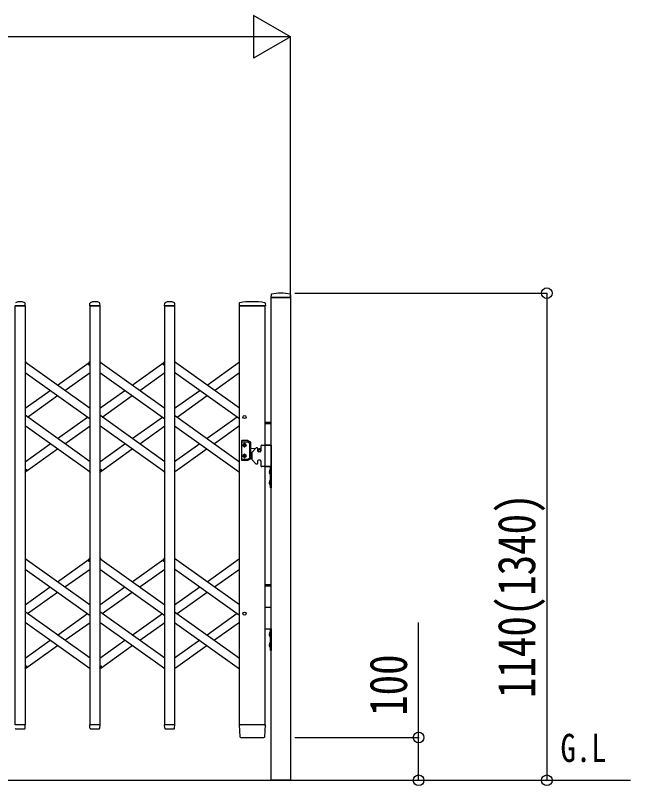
# Model space of a CAD drawing. Units: millimetres, scale not verified. Extents: x -16820 to 16820, y -11880 to 11880.
# Drawn here: x -5520 to -4080, y -8322 to -6519 of the extents above; entities that cross this region are included whole.
import ezdxf
from ezdxf.enums import TextEntityAlignment as Align

# ---------------------------------------------------------------- set-up
doc = ezdxf.new("R2010")
doc.units = ezdxf.units.MM
doc.header["$LTSCALE"] = 50
for name, color, linetype in [('0-1_USER1', 3, 'Continuous'), ('0-3_YKK_13', 4, 'Continuous'), ('0-4_YKK_A1', 4, 'Continuous'), ('0-5_YKK_D', 6, 'Continuous')]:
    doc.layers.add(name, color=color, linetype=linetype)
doc.styles.add('ＭＳ ゴシック', font='')
doc.styles.get('ＭＳ ゴシック').set_extended_font_data('MS Gothic')

msp = doc.modelspace()

# ---------------------------------------------------------------- linework, layer by layer
at = {"layer": '0-3_YKK_13'}
for p, q in [((-4921.05, -7172.61), (-4921.42, -7178.68)), ((-4875.79, -7172.61), (-4875.42, -7178.68)), ((-4875.72, -7179), (-4921.12, -7179)), ((-5496.72, -7199), (-5520.12, -7199)), ((-5496.42, -7198.68), (-5496.8, -7192.56)), ((-5345.42, -7198.68), (-5345.05, -7192.56)), ((-5321.72, -7199), (-5345.12, -7199)), ((-5321.42, -7198.68), (-5321.8, -7192.56)), ((-5170.42, -7198.68), (-5170.05, -7192.56)), ((-5146.72, -7199), (-5170.12, -7199)), ((-5146.42, -7198.68), (-5146.8, -7192.56)), ((-4995.54, -7192.35), (-4995.92, -7198.68)), ((-4936.13, -7199), (-4995.62, -7199)), ((-4934.72, -7199), (-4936.13, -7199)), ((-4934.81, -7192.35), (-4934.42, -7198.68)), ((-5496.92, -7328.7), (-5494.99, -7331.4)), ((-5349, -7334.41), (-5344.92, -7328.7)), ((-5347.55, -7336.68), (-5348.77, -7335.81)), ((-5347.55, -7336.68), (-5344.92, -7333)), ((-5321.92, -7328.7), (-5319.99, -7331.4)), ((-5174, -7334.41), (-5169.92, -7328.7)), ((-5172.55, -7336.68), (-5173.77, -7335.81)), ((-5172.55, -7336.68), (-5169.92, -7333)), ((-5496.92, -7585), (-5494.3, -7581.33)), ((-5496.92, -7589.31), (-5492.85, -7583.6)), ((-5494.3, -7581.33), (-5493.08, -7582.2)), ((-5346.85, -7586.6), (-5344.92, -7589.31)), ((-5321.92, -7585), (-5319.3, -7581.33)), ((-5321.92, -7589.31), (-5317.85, -7583.6)), ((-5319.3, -7581.33), (-5318.08, -7582.2)), ((-5171.85, -7586.6), (-5169.92, -7589.31)), ((-5496.92, -7788.7), (-5494.99, -7791.4)), ((-5349, -7794.41), (-5344.92, -7788.7)), ((-5347.55, -7796.68), (-5348.77, -7795.81)), ((-5347.55, -7796.68), (-5344.92, -7793)), ((-5321.92, -7788.7), (-5319.99, -7791.4)), ((-5174, -7794.41), (-5169.92, -7788.7)), ((-5172.55, -7796.68), (-5173.77, -7795.81)), ((-5172.55, -7796.68), (-5169.92, -7793)), ((-5496.92, -8045), (-5494.3, -8041.33)), ((-5496.92, -8049.31), (-5492.85, -8043.6)), ((-5494.3, -8041.33), (-5493.08, -8042.2)), ((-5346.85, -8046.6), (-5344.92, -8049.31)), ((-5321.92, -8045), (-5319.3, -8041.33)), ((-5321.92, -8049.31), (-5317.85, -8043.6)), ((-5319.3, -8041.33), (-5318.08, -8042.2)), ((-5171.85, -8046.6), (-5169.92, -8049.31)), ((-5496.72, -8179), (-5520.12, -8179)), ((-5496.87, -8186.72), (-5496.42, -8179.32)), ((-5344.97, -8186.72), (-5345.42, -8179.32)), ((-5321.72, -8179), (-5345.12, -8179)), ((-5321.87, -8186.72), (-5321.42, -8179.32)), ((-5169.97, -8186.72), (-5170.42, -8179.32)), ((-5146.72, -8179), (-5170.12, -8179)), ((-5146.87, -8186.72), (-5146.42, -8179.32)), ((-4995.92, -8179.32), (-4994.22, -8207.13)), ((-4995.62, -8179), (-4993.43, -8179)), ((-4936.92, -8179), (-4993.43, -8179)), ((-4936.92, -8179), (-4934.72, -8179)), ((-4936.12, -8207.13), (-4934.42, -8179.32)), ((-5517.95, -8189), (-5498.9, -8189)), ((-5496.9, -8187.13), (-5496.87, -8186.72)), ((-5344.97, -8186.72), (-5344.94, -8187.13)), ((-5342.95, -8189), (-5323.9, -8189)), ((-5321.9, -8187.13), (-5321.87, -8186.72)), ((-5169.97, -8186.72), (-5169.94, -8187.13)), ((-5167.95, -8189), (-5148.9, -8189)), ((-5146.9, -8187.13), (-5146.87, -8186.72)), ((-4992.23, -8209), (-4992.12, -8209)), ((-4992.12, -8209), (-4991.78, -8209))]:
    msp.add_line(p, q, dxfattribs=at)
for points in [[(-4992.12, -8209), (-4991.78, -8209), (-4991.73, -8209)], [(-4991.73, -8209), (-4938.62, -8209), (-4938.12, -8209)]]:
    msp.add_lwpolyline(points, dxfattribs=at)
for centre, radius, start, end in [((-4920.05, -7172.67), 1, 104.06552, 176.5), ((-4898.42, -7259), 90, 75.93448, 104.06552), ((-4876.79, -7172.67), 1, 3.5, 75.93448), ((-5508.42, -7212.89), 23.89, 62.3399, 117.6601), ((-5497.8, -7192.62), 1, 3.5, 62.3399), ((-5344.05, -7192.62), 1, 117.6601, 176.5), ((-5333.42, -7212.89), 23.89, 62.3399, 117.6601), ((-5322.8, -7192.62), 1, 3.5, 62.3399), ((-5169.05, -7192.62), 1, 117.6601, 176.5), ((-5158.42, -7212.89), 23.89, 62.3399, 117.6601), ((-5147.8, -7192.62), 1, 3.5, 62.3399), ((-4994.54, -7192.41), 1, 99.38321, 176.5), ((-4965.17, -7370.07), 181.07, 80.6148, 99.3852), ((-4935.81, -7192.41), 1, 3.5, 80.61679), ((-4921.12, -7178.7), 0.3, 176.5, 270), ((-4875.72, -7178.7), 0.3, 270, 3.5), ((-5496.72, -7198.7), 0.3, 270, 0), ((-5496.72, -7198.7), 0.3, 0, 3.5), ((-5345.12, -7198.7), 0.3, 176.5, 180), ((-5345.12, -7198.7), 0.3, 180, 270), ((-5321.72, -7198.7), 0.3, 270, 0), ((-5321.72, -7198.7), 0.3, 0, 3.5), ((-5170.12, -7198.7), 0.3, 176.5, 180), ((-5170.12, -7198.7), 0.3, 180, 270), ((-5146.72, -7198.7), 0.3, 270, 0), ((-5146.72, -7198.7), 0.3, 0, 3.5), ((-4995.62, -7198.7), 0.3, 176.5, 270), ((-4934.72, -7198.7), 0.3, 270, 3.5), ((-5348.19, -7334.99), 1, 144.48402, 234.48402), ((-5173.19, -7334.99), 1, 144.48402, 234.48402), ((-5493.66, -7583.01), 1, 324.48402, 54.48402), ((-5318.66, -7583.01), 1, 324.48402, 54.48402), ((-5348.19, -7794.99), 1, 144.48402, 234.48402), ((-5173.19, -7794.99), 1, 144.48402, 234.48402), ((-5493.66, -8043.01), 1, 324.48402, 54.48402), ((-5318.66, -8043.01), 1, 324.48402, 54.48402), ((-5496.72, -8179.3), 0.3, 356.5, 90), ((-5345.12, -8179.3), 0.3, 90, 183.5), ((-5321.72, -8179.3), 0.3, 356.5, 90), ((-5170.12, -8179.3), 0.3, 90, 183.5), ((-5146.72, -8179.3), 0.3, 356.5, 90), ((-4995.62, -8179.3), 0.3, 90, 183.5), ((-4934.72, -8179.3), 0.3, 356.5, 90), ((-5517.95, -8187), 2, 183.5, 270), ((-5498.9, -8187), 2, 270, 356.5), ((-5342.95, -8187), 2, 183.5, 270), ((-5323.9, -8187), 2, 270, 356.5), ((-5167.95, -8187), 2, 183.5, 270), ((-5148.9, -8187), 2, 270, 356.5), ((-4992.23, -8207), 2, 183.5, 270), ((-4938.12, -8207), 2, 270, 356.5)]:
    msp.add_arc(centre, radius, start, end, dxfattribs=at)
at = {"layer": '0-4_YKK_A1'}
for p, q in [((-4994.92, -8179), (-4994.92, -7199)), ((-4994.92, -7199), (-4934.92, -7199)), ((-4934.92, -8179), (-4934.92, -7199)), ((-5496.92, -7330.03), (-5344.92, -7438.51)), ((-5420.92, -7384.27), (-5346.85, -7331.4)), ((-5347.37, -7336.43), (-5344.92, -7333)), ((-5321.92, -7330.03), (-5169.92, -7438.51)), ((-5245.92, -7384.27), (-5171.85, -7331.4)), ((-5172.37, -7336.43), (-5169.92, -7333)), ((-4994.92, -7438.51), (-5146.92, -7330.03)), ((-5070.92, -7384.27), (-4994.92, -7330.03)), ((-5347.37, -7336.43), (-5344.92, -7338.18)), ((-5172.37, -7336.43), (-5169.92, -7338.18)), ((-5496.92, -7354.6), (-5344.92, -7463.08)), ((-5403.71, -7396.55), (-5344.92, -7354.6)), ((-5321.92, -7354.6), (-5169.92, -7463.08)), ((-5228.71, -7396.55), (-5169.92, -7354.6)), ((-4994.92, -7463.08), (-5146.92, -7354.6)), ((-5053.71, -7396.55), (-4994.92, -7354.6)), ((-5496.92, -7438.51), (-5438.14, -7396.55)), ((-5321.92, -7438.51), (-5263.14, -7396.55)), ((-5146.92, -7438.51), (-5088.14, -7396.55)), ((-5491.21, -7459), (-5420.92, -7408.84)), ((-5316.21, -7459), (-5245.92, -7408.84)), ((-5141.21, -7459), (-5070.92, -7408.84)), ((-5344.92, -7563.41), (-5496.92, -7454.93)), ((-5420.92, -7509.17), (-5350.64, -7459)), ((-5169.92, -7563.41), (-5321.92, -7454.93)), ((-5245.92, -7509.17), (-5175.64, -7459)), ((-5146.92, -7454.93), (-4994.92, -7563.41)), ((-5000.64, -7459), (-5070.92, -7509.17)), ((-5344.92, -7587.98), (-5496.92, -7479.5)), ((-5403.71, -7521.45), (-5344.92, -7479.5)), ((-5169.92, -7587.98), (-5321.92, -7479.5)), ((-5228.71, -7521.45), (-5169.92, -7479.5)), ((-5146.92, -7479.5), (-4994.92, -7587.98)), ((-4994.92, -7479.5), (-5053.71, -7521.45)), ((-4934.92, -7471), (-4920.92, -7471)), ((-4934.92, -7474), (-4920.92, -7474)), ((-4990.42, -7515.2), (-4990.42, -7559.2)), ((-4975.69, -7514.2), (-4989.42, -7514.2)), ((-4968.92, -7517.96), (-4975.19, -7514.34)), ((-5496.92, -7563.41), (-5438.14, -7521.45)), ((-5494.99, -7586.6), (-5420.92, -7533.74)), ((-5321.92, -7563.41), (-5263.14, -7521.45)), ((-5319.99, -7586.6), (-5245.92, -7533.74)), ((-5088.14, -7521.45), (-5146.92, -7563.41)), ((-5070.92, -7533.74), (-5144.99, -7586.6)), ((-4989.42, -7516.7), (-4976.36, -7516.7)), ((-4984.65, -7524.29), (-4985.47, -7524.29)), ((-4982.19, -7525.11), (-4981.37, -7525.11)), ((-4975.86, -7516.84), (-4971.42, -7519.4)), ((-4970.92, -7554.14), (-4970.92, -7520.27)), ((-4968.42, -7555.58), (-4968.42, -7518.82)), ((-4968.42, -7531.51), (-4957.33, -7532.41)), ((-4956.51, -7531.59), (-4965.84, -7540.92)), ((-4953.92, -7531), (-4955.09, -7531)), ((-4952.92, -7532), (-4952.92, -7538)), ((-4952.92, -7532.77), (-4948.59, -7533.12)), ((-4944.92, -7527), (-4944.92, -7538)), ((-4942.92, -7525), (-4920.92, -7525)), ((-4934.92, -7524), (-4920.92, -7524)), ((-4920.92, -7525), (-4934.92, -7525)), ((-4920.92, -7525), (-4920.92, -7575)), ((-4984.65, -7550.11), (-4985.47, -7550.11)), ((-4982.19, -7549.29), (-4981.37, -7549.29)), ((-4968.42, -7542.89), (-4966.42, -7542.73)), ((-4966.42, -7542.33), (-4966.42, -7557.67)), ((-4946.92, -7540), (-4950.92, -7540)), ((-4989.42, -7557.7), (-4976.36, -7557.7)), ((-4989.42, -7560.2), (-4975.69, -7560.2)), ((-4975.86, -7557.57), (-4971.42, -7555.01)), ((-4968.92, -7556.45), (-4975.19, -7560.07)), ((-4956.51, -7568.42), (-4965.84, -7559.09)), ((-4953.92, -7569), (-4955.09, -7569)), ((-4952.92, -7562), (-4952.92, -7568)), ((-4946.92, -7560), (-4950.92, -7560)), ((-4944.92, -7562), (-4944.92, -7573)), ((-5496.92, -7579.83), (-5494.47, -7581.57)), ((-5496.92, -7585), (-5494.47, -7581.57)), ((-5321.92, -7579.83), (-5319.47, -7581.57)), ((-5321.92, -7585), (-5319.47, -7581.57)), ((-4920.92, -7575), (-4942.92, -7575)), ((-4934.92, -7575), (-4920.92, -7575)), ((-4923.43, -7581.6), (-4923.43, -7593.4)), ((-4922.92, -7581.6), (-4923.43, -7581.6)), ((-4922.92, -7581.6), (-4922.92, -7593.4)), ((-4922.92, -7593.4), (-4923.43, -7593.4)), ((-4923.43, -7606.6), (-4923.43, -7618.4)), ((-4922.92, -7606.6), (-4923.43, -7606.6)), ((-4922.92, -7618.4), (-4923.43, -7618.4)), ((-4922.92, -7606.6), (-4922.92, -7618.4)), ((-5496.92, -7790.03), (-5344.92, -7898.51)), ((-5420.92, -7844.27), (-5346.85, -7791.4)), ((-5347.37, -7796.43), (-5344.92, -7793)), ((-5347.37, -7796.43), (-5344.92, -7798.18)), ((-5321.92, -7790.03), (-5169.92, -7898.51)), ((-5245.92, -7844.27), (-5171.85, -7791.4)), ((-5172.37, -7796.43), (-5169.92, -7793)), ((-5172.37, -7796.43), (-5169.92, -7798.18)), ((-4994.92, -7898.51), (-5146.92, -7790.03)), ((-5070.92, -7844.27), (-4994.92, -7790.03)), ((-5496.92, -7814.6), (-5344.92, -7923.08)), ((-5403.71, -7856.55), (-5344.92, -7814.6)), ((-5321.92, -7814.6), (-5169.92, -7923.08)), ((-5228.71, -7856.55), (-5169.92, -7814.6)), ((-4994.92, -7923.08), (-5146.92, -7814.6)), ((-5053.71, -7856.55), (-4994.92, -7814.6)), ((-5496.92, -7898.51), (-5438.14, -7856.55)), ((-5321.92, -7898.51), (-5263.14, -7856.55)), ((-5146.92, -7898.51), (-5088.14, -7856.55)), ((-4934.92, -7851), (-4920.92, -7851)), ((-4934.92, -7854), (-4920.92, -7854)), ((-5491.21, -7919), (-5420.92, -7868.84)), ((-5316.21, -7919), (-5245.92, -7868.84)), ((-5141.21, -7919), (-5070.92, -7868.84)), ((-4934.92, -7904), (-4920.92, -7904)), ((-4920.92, -7905), (-4934.92, -7905)), ((-5344.92, -8023.41), (-5496.92, -7914.93)), ((-5420.92, -7969.17), (-5350.64, -7919)), ((-5169.92, -8023.41), (-5321.92, -7914.93)), ((-5245.92, -7969.17), (-5175.64, -7919)), ((-5146.92, -7914.93), (-4994.92, -8023.41)), ((-5000.64, -7919), (-5070.92, -7969.17)), ((-5344.92, -8047.98), (-5496.92, -7939.5)), ((-5403.71, -7981.45), (-5344.92, -7939.5)), ((-5169.92, -8047.98), (-5321.92, -7939.5)), ((-5228.71, -7981.45), (-5169.92, -7939.5)), ((-5146.92, -7939.5), (-4994.92, -8047.98)), ((-4994.92, -7939.5), (-5053.71, -7981.45)), ((-4934.92, -7955), (-4920.92, -7955)), ((-4923.43, -7961.6), (-4923.43, -7973.4)), ((-4922.92, -7961.6), (-4923.43, -7961.6)), ((-4922.92, -7961.6), (-4922.92, -7973.4)), ((-5496.92, -8023.41), (-5438.14, -7981.45)), ((-5321.92, -8023.41), (-5263.14, -7981.45)), ((-5088.14, -7981.45), (-5146.92, -8023.41)), ((-4922.92, -7973.4), (-4923.43, -7973.4)), ((-5494.99, -8046.6), (-5420.92, -7993.74)), ((-5319.99, -8046.6), (-5245.92, -7993.74)), ((-5070.92, -7993.74), (-5144.99, -8046.6)), ((-4923.43, -7986.6), (-4923.43, -7998.4)), ((-4922.92, -7986.6), (-4923.43, -7986.6)), ((-4922.92, -7998.4), (-4923.43, -7998.4)), ((-4922.92, -7986.6), (-4922.92, -7998.4)), ((-5496.92, -8039.83), (-5494.47, -8041.57)), ((-5496.92, -8045), (-5494.47, -8041.57)), ((-5321.92, -8039.83), (-5319.47, -8041.57)), ((-5321.92, -8045), (-5319.47, -8041.57)), ((-4934.92, -8179), (-4994.92, -8179)), ((-13697.92, -8309), (-4079.92, -8309)), ((-4924.92, -8309), (-4879.92, -8309))]:
    msp.add_line(p, q, dxfattribs=at)
for points in [[(-4920.92, -7179), (-4875.92, -7179), (-4875.92, -8309), (-4920.92, -8309)], [(-5519.92, -7199), (-5496.92, -7199), (-5496.92, -8179), (-5519.92, -8179)], [(-5344.92, -7199), (-5321.92, -7199), (-5321.92, -8179), (-5344.92, -8179)], [(-5169.92, -7199), (-5146.92, -7199), (-5146.92, -8179), (-5169.92, -8179)], [(-4922.92, -7625), (-4922.92, -7575), (-4920.92, -7575), (-4920.92, -7625)], [(-4922.92, -8005), (-4922.92, -7955), (-4920.92, -7955), (-4920.92, -8005)]]:
    msp.add_lwpolyline(points, close=True, dxfattribs=at)
for points in [[(-4985.47, -7524.29), (-4985.47, -7525.11), (-4984.65, -7525.11)], [(-4983.01, -7523.47), (-4983.01, -7522.65), (-4983.83, -7522.65), (-4983.83, -7523.47)], [(-4983.83, -7525.93), (-4983.83, -7526.75), (-4983.01, -7526.75), (-4983.01, -7525.93)], [(-4981.37, -7525.11), (-4981.37, -7524.29), (-4982.19, -7524.29)], [(-4985.47, -7550.11), (-4985.47, -7549.29), (-4984.65, -7549.29)], [(-4983.83, -7548.47), (-4983.83, -7547.65), (-4983.01, -7547.65), (-4983.01, -7548.47)], [(-4983.01, -7550.93), (-4983.01, -7551.75), (-4983.83, -7551.75), (-4983.83, -7550.93)], [(-4981.37, -7549.29), (-4981.37, -7550.11), (-4982.19, -7550.11)], [(-4925.53, -7585), (-4922.76, -7586.36), (-4922.15, -7587.5)], [(-4925.53, -7590), (-4922.76, -7588.65), (-4922.15, -7587.5)], [(-4925.53, -7610), (-4922.76, -7611.36), (-4922.15, -7612.5)], [(-4925.53, -7615), (-4922.76, -7613.65), (-4922.15, -7612.5)], [(-4925.53, -7965), (-4922.76, -7966.36), (-4922.15, -7967.5)], [(-4925.53, -7970), (-4922.76, -7968.65), (-4922.15, -7967.5)], [(-4925.53, -7990), (-4922.76, -7991.36), (-4922.15, -7992.5)], [(-4925.53, -7995), (-4922.76, -7993.65), (-4922.15, -7992.5)]]:
    msp.add_lwpolyline(points, dxfattribs=at)
for centre, radius in [((-4983.42, -7459), 3.65), ((-4983.42, -7524.7), 3.75), ((-4948.92, -7537.2), 3), ((-4948.92, -7537.2), 2.8), ((-4983.42, -7549.7), 3.75), ((-4983.42, -7919), 3.65)]:
    msp.add_circle(centre, radius, dxfattribs=at)
for centre, radius, start, end in [((-4989.42, -7515.2), 1, 90, 180), ((-4975.69, -7515.2), 1, 60, 90), ((-4989.42, -7517.7), 1, 90, 180), ((-4983.42, -7522.7), 2.25, 33.74899, 146.25101), ((-4983.42, -7526.7), 2.25, 213.74899, 326.25101), ((-4984.65, -7523.47), 0.82, 270, 0), ((-4984.65, -7525.93), 0.82, 0, 90), ((-4982.19, -7523.47), 0.82, 180, 270), ((-4982.19, -7525.93), 0.82, 90, 180), ((-4976.36, -7517.7), 1, 60, 90), ((-4971.92, -7520.27), 1, 0, 60), ((-4969.42, -7518.82), 1, 0, 60), ((-4955.09, -7533), 2, 90, 135), ((-4953.92, -7532), 1, 0, 90), ((-4948.92, -7537.2), 4.1, 347.31124, 85.37435), ((-4942.92, -7527), 2, 90, 180), ((-4983.42, -7547.7), 2.25, 33.74899, 146.25101), ((-4984.65, -7548.47), 0.82, 270, 0), ((-4984.65, -7550.93), 0.82, 0, 90), ((-4982.19, -7548.47), 0.82, 180, 270), ((-4982.19, -7550.93), 0.82, 90, 180), ((-4964.42, -7542.33), 2, 135, 180), ((-4950.92, -7538), 2, 180, 270), ((-4946.92, -7538), 2, 270, 0), ((-4989.42, -7556.7), 1, 180, 270), ((-4989.42, -7559.2), 1, 180, 270), ((-4983.42, -7551.7), 2.25, 213.74899, 326.25101), ((-4976.36, -7556.7), 1, 270, 300), ((-4975.69, -7559.2), 1, 270, 300), ((-4971.92, -7554.14), 1, 300, 0), ((-4969.42, -7555.58), 1, 300, 0), ((-4964.42, -7557.67), 2, 180, 225), ((-4955.09, -7567), 2, 225, 270), ((-4953.92, -7568), 1, 270, 0), ((-4950.92, -7562), 2, 90, 180), ((-4946.92, -7562), 2, 0, 90), ((-4942.92, -7573), 2, 180, 270), ((-4917.69, -7587.5), 8.23, 134.2189, 225.7811), ((-4917.69, -7612.5), 8.23, 134.2189, 225.7811), ((-4917.69, -7967.5), 8.23, 134.2189, 225.7811), ((-4917.69, -7992.5), 8.23, 134.2189, 225.7811)]:
    msp.add_arc(centre, radius, start, end, dxfattribs=at)
at = {"layer": '0-5_YKK_D'}
for p, q in [((-4875.92, -6569), (-4962.52, -6519)), ((-4962.52, -6519), (-4962.52, -6619)), ((-4975.92, -6569), (-12801.92, -6569)), ((-4875.92, -6569), (-5049.13, -6569)), ((-4875.92, -6569), (-4962.52, -6619)), ((-4875.92, -7178), (-4875.92, -6568)), ((-4865.92, -7169), (-4274.92, -7169)), ((-4275.92, -7169), (-4275.92, -8309)), ((-4865.92, -8209), (-4574.92, -8209)), ((-4865.92, -8309), (-4274.92, -8309)), ((-4865.92, -8309), (-4574.92, -8309))]:
    msp.add_line(p, q, dxfattribs=at)
msp.add_lwpolyline([(-4575.92, -8309), (-4575.92, -8209), (-4575.92, -7939.8)], dxfattribs=at)
for centre in [(-4275.92, -7169), (-4575.92, -8209), (-4575.92, -8309), (-4275.92, -8309)]:
    msp.add_circle(centre, 12.5, dxfattribs=at)

# ---------------------------------------------------------------- texts
at = {"layer": '0-1_USER1', "style": 'ＭＳ ゴシック', "width": 0.8}
msp.add_text('G.L', height=65.98, dxfattribs=at).set_placement((-4243.97, -8286.13), align=Align.BOTTOM_LEFT)
at = {"layer": '0-5_YKK_D', "style": 'ＭＳ ゴシック', "width": 0.8}
for s, p in [('1140(1340)', (-4276.72, -8116.6)), ('100', (-4576.72, -8158.2))]:
    msp.add_text(s, height=87.98, rotation=90, dxfattribs=at).set_placement(p, align=Align.BOTTOM_LEFT)

doc.saveas('drawing.dxf')
